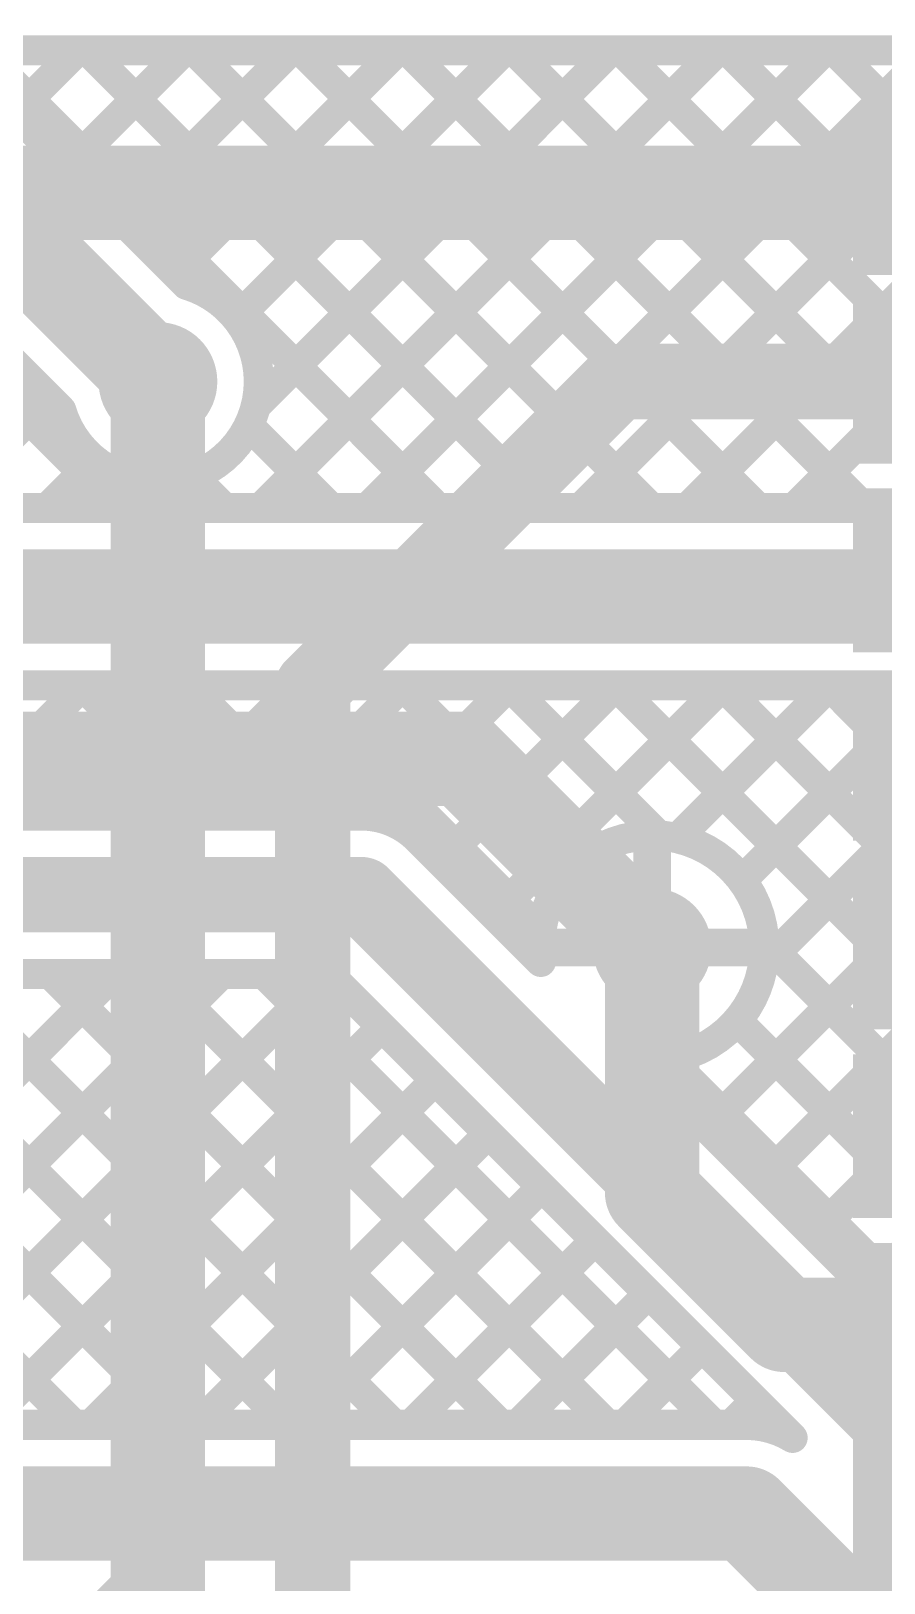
# Model space of a CAD drawing. Header units: millimetres. Extents: x 9.08 to 12.48, y 2.73 to 6.
# Drawn here: x 11.2294 to 11.4555, y 4.8676 to 5.2789 of the extents above; entities that cross this region are included whole.
import ezdxf

# ---------------------------------------------------------------- set-up
doc = ezdxf.new("R2010")
doc.units = ezdxf.units.MM
doc.header["$MEASUREMENT"] = 0
for name, color, linetype in [('BottomLayer', 5, 'Continuous'), ('MultiLayer', 9, 'Continuous'), ('TopLayer', 1, 'Continuous'), ('TopPaste', 8, 'Continuous'), ('TopSolder', 216, 'Continuous'), ('ViaHoleLayer', 16, 'Continuous')]:
    doc.layers.add(name, color=color, linetype=linetype)

# ---------------------------------------------------------------- blocks, each defined once
blk = doc.blocks.new('ESP32_WROOM_32__16MB__46')
at = {"layer": 'TopLayer'}
for points in [[(0.29528, 0.32697), (0.37402, 0.32697), (0.29528, 0.3624), (0.37402, 0.3624)], [(0.29528, 0.27697), (0.37402, 0.27697), (0.29528, 0.3124), (0.37402, 0.3124)], [(0.29528, 0.22697), (0.37402, 0.22697), (0.29528, 0.2624), (0.37402, 0.2624)], [(0.29528, 0.17697), (0.37402, 0.17697), (0.29528, 0.2124), (0.37402, 0.2124)], [(0.29528, 0.12697), (0.37402, 0.12697), (0.29528, 0.1624), (0.37402, 0.1624)], [(0.29528, 0.07697), (0.37402, 0.07697), (0.29528, 0.1124), (0.37402, 0.1124)], [(0.29528, 0.02697), (0.37402, 0.02697), (0.29528, 0.0624), (0.37402, 0.0624)], [(0.29528, -0.02303), (0.37402, -0.02303), (0.29528, 0.0124), (0.37402, 0.0124)]]:
    blk.add_solid(points, dxfattribs=at)
at = {"layer": 'TopPaste'}
for points in [[(0.29528, 0.32697), (0.37402, 0.32697), (0.29528, 0.3624), (0.37402, 0.3624)], [(0.29528, 0.27697), (0.37402, 0.27697), (0.29528, 0.3124), (0.37402, 0.3124)], [(0.29528, 0.22697), (0.37402, 0.22697), (0.29528, 0.2624), (0.37402, 0.2624)], [(0.29528, 0.17697), (0.37402, 0.17697), (0.29528, 0.2124), (0.37402, 0.2124)], [(0.29528, 0.12697), (0.37402, 0.12697), (0.29528, 0.1624), (0.37402, 0.1624)], [(0.29528, 0.07697), (0.37402, 0.07697), (0.29528, 0.1124), (0.37402, 0.1124)], [(0.29528, 0.02697), (0.37402, 0.02697), (0.29528, 0.0624), (0.37402, 0.0624)], [(0.29528, -0.02303), (0.37402, -0.02303), (0.29528, 0.0124), (0.37402, 0.0124)]]:
    blk.add_solid(points, dxfattribs=at)
at = {"layer": 'TopSolder'}
for points in [[(0.29128, 0.32297), (0.37802, 0.32297), (0.29128, 0.3664), (0.37802, 0.3664)], [(0.29128, 0.27297), (0.37802, 0.27297), (0.29128, 0.3164), (0.37802, 0.3164)], [(0.29128, 0.22297), (0.37802, 0.22297), (0.29128, 0.2664), (0.37802, 0.2664)], [(0.29128, 0.17297), (0.37802, 0.17297), (0.29128, 0.2164), (0.37802, 0.2164)], [(0.29128, 0.12297), (0.37802, 0.12297), (0.29128, 0.1664), (0.37802, 0.1664)], [(0.29128, 0.07297), (0.37802, 0.07297), (0.29128, 0.1164), (0.37802, 0.1164)], [(0.29128, 0.02297), (0.37802, 0.02297), (0.29128, 0.0664), (0.37802, 0.0664)], [(0.29128, -0.02703), (0.37802, -0.02703), (0.29128, 0.0164), (0.37802, 0.0164)]]:
    blk.add_solid(points, dxfattribs=at)

msp = doc.modelspace()

# ---------------------------------------------------------------- linework, layer by layer
at = {"layer": 'BottomLayer'}
for points, const_width in [([(11.43161, 5.1525), (11.78811, 5.509)], 0.008), ([(10.797, 5.27378), (11.527, 5.27378)], 0.008), ([(11.21595, 5.27378), (11.33723, 5.1525)], 0.008), ([(11.22511, 5.25713), (11.24177, 5.27378)], 0.008), ([(11.23925, 5.24298), (11.27005, 5.27378)], 0.008), ([(11.24423, 5.27378), (11.36552, 5.1525)], 0.008), ([(11.25339, 5.22884), (11.29833, 5.27378)], 0.008), ([(11.26753, 5.2147), (11.32662, 5.27378)], 0.008), ([(11.27252, 5.27378), (11.3938, 5.1525)], 0.008), ([(11.28386, 5.20274), (11.3549, 5.27378)], 0.008), ([(11.28896, 5.17956), (11.38319, 5.27378)], 0.008), ([(11.29019, 5.1525), (11.41147, 5.27378)], 0.008), ([(11.3008, 5.27378), (11.42208, 5.1525)], 0.008), ([(11.31847, 5.1525), (11.43976, 5.27378)], 0.008), ([(11.32908, 5.27378), (11.45037, 5.1525)], 0.008), ([(11.34676, 5.1525), (11.46804, 5.27378)], 0.008), ([(11.35737, 5.27378), (11.47865, 5.1525)], 0.008), ([(11.37504, 5.1525), (11.49632, 5.27378)], 0.008), ([(11.38565, 5.27378), (11.50694, 5.1525)], 0.008), ([(11.40332, 5.1525), (11.52461, 5.27378)], 0.008), ([(11.41394, 5.27378), (11.53522, 5.1525)], 0.008), ([(11.44222, 5.27378), (11.56351, 5.1525)], 0.008), ([(11.22163, 5.2606), (11.27058, 5.21165)], 0.008), ([(11.205, 5.244), (11.263, 5.186)], 0.025), ([(11.18438, 5.2205), (11.25238, 5.1525)], 0.008), ([(11.19527, 5.2205), (11.23735, 5.17842)], 0.008), ([(11.20533, 5.1525), (11.2343, 5.18147)], 0.008), ([(11.28708, 5.17436), (11.30895, 5.1525)], 0.008), ([(11.23362, 5.1525), (11.24626, 5.16514)], 0.008), ([(11.2619, 5.1525), (11.26944, 5.16004)], 0.008), ([(11.27226, 5.16091), (11.28066, 5.1525)], 0.008), ([(11.038, 5.1525), (11.85122, 5.1525)], 0.008), ([(10.924, 5.129), (11.864, 5.129)], 0.025), ([(11.13947, 5.1055), (11.54769, 5.1055)], 0.008), ([(11.20869, 5.071), (11.24319, 5.1055)], 0.008), ([(11.21453, 5.1055), (11.24903, 5.071)], 0.008), ([(11.23697, 5.071), (11.27147, 5.1055)], 0.008), ([(11.24281, 5.1055), (11.27731, 5.071)], 0.008), ([(11.26526, 5.071), (11.29976, 5.1055)], 0.008), ([(11.27109, 5.1055), (11.30559, 5.071)], 0.008), ([(11.29354, 5.071), (11.32804, 5.1055)], 0.008), ([(11.29938, 5.1055), (11.36457, 5.04031)], 0.008), ([(11.32137, 5.07054), (11.35632, 5.1055)], 0.008), ([(11.32766, 5.1055), (11.37461, 5.05856)], 0.008), ([(11.3379, 5.0588), (11.38461, 5.1055)], 0.008), ([(11.35205, 5.04465), (11.41289, 5.1055)], 0.008), ([(11.35595, 5.1055), (11.39575, 5.0657)], 0.008), ([(11.38423, 5.1055), (11.53974, 4.94999)], 0.008), ([(11.40067, 5.06499), (11.44118, 5.1055)], 0.008), ([(11.40067, 5.06499), (11.44118, 5.1055)], 0.008), ([(11.40861, 4.98808), (11.52603, 5.1055)], 0.008), ([(11.41252, 5.1055), (11.55456, 4.96346)], 0.008), ([(11.4178, 5.05384), (11.46946, 5.1055)], 0.008), ([(11.42334, 5.0311), (11.49775, 5.1055)], 0.008), ([(11.4408, 5.1055), (11.87821, 4.66809)], 0.008), ([(11.117, 5.086), (11.344, 5.086)], 0.025), ([(11.344, 5.086), (11.394, 5.036)], 0.025), ([(11.42276, 4.97394), (11.5397, 5.09089)], 0.008), ([(11.14269, 5.071), (11.317, 5.071)], 0.008), ([(11.4369, 4.9598), (11.54569, 5.06859)], 0.008), ([(11.33188, 5.06481), (11.3645, 5.0322)], 0.008), ([(11.394, 5.036), (11.394, 5.06175)], 0.01), ([(10.839, 5.05), (11.317, 5.05)], 0.02), ([(11.317, 5.05), (11.718, 4.649)], 0.02), ([(11.36825, 5.036), (11.394, 5.036)], 0.01), ([(11.394, 5.036), (11.41975, 5.036)], 0.01), ([(11.394, 5.01025), (11.394, 5.036)], 0.01), ([(11.4237, 5.03775), (11.54012, 4.92132)], 0.008), ([(11.45104, 4.94566), (11.53933, 5.03395)], 0.008), ([(10.839, 5.029), (11.3083, 5.029)], 0.008), ([(11.12132, 5.029), (11.24082, 4.9095)], 0.008), ([(11.13204, 4.9095), (11.25154, 5.029)], 0.008), ([(11.1496, 5.029), (11.2691, 4.9095)], 0.008), ([(11.16032, 4.9095), (11.27982, 5.029)], 0.008), ([(11.17789, 5.029), (11.29739, 4.9095)], 0.008), ([(11.18861, 4.9095), (11.30811, 5.029)], 0.008), ([(11.20617, 5.029), (11.32567, 4.9095)], 0.008), ([(11.23446, 5.029), (11.35396, 4.9095)], 0.008), ([(11.26274, 5.029), (11.38224, 4.9095)], 0.008), ([(11.29103, 5.029), (11.41053, 4.9095)], 0.008), ([(11.3083, 5.029), (11.43124, 4.90606)], 0.008), ([(11.21689, 4.9095), (11.32235, 5.01495)], 0.008), ([(11.41656, 5.01661), (11.76316, 4.67)], 0.008), ([(11.3902, 5.0065), (11.7267, 4.67)], 0.008), ([(11.39447, 5.00223), (11.3989, 5.00666)], 0.008), ([(11.39831, 5.00657), (11.73488, 4.67)], 0.008), ([(11.24518, 4.9095), (11.33649, 5.00081)], 0.008), ([(11.24518, 4.9095), (11.33649, 5.00081)], 0.008), ([(11.27346, 4.9095), (11.35063, 4.98667)], 0.008), ([(11.30175, 4.9095), (11.36477, 4.97253)], 0.008), ([(11.33003, 4.9095), (11.37892, 4.95839)], 0.008), ([(11.35831, 4.9095), (11.39306, 4.94424)], 0.008), ([(11.3866, 4.9095), (11.4072, 4.9301)], 0.008), ([(11.41488, 4.9095), (11.42134, 4.91596)], 0.008), ([(10.89278, 4.9095), (11.419, 4.9095)], 0.008), ([(10.88, 4.886), (11.419, 4.886)], 0.025), ([(11.419, 4.886), (11.516, 4.789)], 0.025)]:
    msp.add_lwpolyline(points, dxfattribs=dict(at, const_width=const_width))
for points, const_width in [([(11.23977, 5.27378, 1), (11.24377, 5.27378, 1)], 0.004), ([(11.24223, 5.27378, 1), (11.24623, 5.27378, 1)], 0.004), ([(11.26805, 5.27378, 1), (11.27205, 5.27378, 1)], 0.004), ([(11.27052, 5.27378, 1), (11.27452, 5.27378, 1)], 0.004), ([(11.29633, 5.27378, 1), (11.30033, 5.27378, 1)], 0.004), ([(11.2988, 5.27378, 1), (11.3028, 5.27378, 1)], 0.004), ([(11.32462, 5.27378, 1), (11.32862, 5.27378, 1)], 0.004), ([(11.32708, 5.27378, 1), (11.33108, 5.27378, 1)], 0.004), ([(11.3529, 5.27378, 1), (11.3569, 5.27378, 1)], 0.004), ([(11.35537, 5.27378, 1), (11.35937, 5.27378, 1)], 0.004), ([(11.38119, 5.27378, 1), (11.38519, 5.27378, 1)], 0.004), ([(11.38365, 5.27378, 1), (11.38765, 5.27378, 1)], 0.004), ([(11.40947, 5.27378, 1), (11.41347, 5.27378, 1)], 0.004), ([(11.41194, 5.27378, 1), (11.41594, 5.27378, 1)], 0.004), ([(11.43776, 5.27378, 1), (11.44176, 5.27378, 1)], 0.004), ([(11.44022, 5.27378, 1), (11.44422, 5.27378, 1)], 0.004), ([(11.23725, 5.24298, 1), (11.24125, 5.24298, 1)], 0.004), ([(11.25139, 5.22884, 1), (11.25539, 5.22884, 1)], 0.004), ([(11.26553, 5.2147, 1), (11.26953, 5.2147, 1)], 0.004), ([(11.26858, 5.21165, 1), (11.27258, 5.21165, 1)], 0.004), ([(11.26858, 5.21165, 1), (11.27258, 5.21165, 1)], 0.004), ([(11.28186, 5.20274, 1), (11.28586, 5.20274, 1)], 0.004), ([(11.25513, 5.186, 1), (11.27087, 5.186, 1)], 0.01575), ([(11.25675, 5.186, 1), (11.26925, 5.186, 1)], 0.0125), ([(11.28775, 5.186, 1), (11.29175, 5.186, 1)], 0.004), ([(11.28775, 5.186, 1), (11.29175, 5.186, 1)], 0.004), ([(11.2323, 5.18147, 1), (11.2363, 5.18147, 1)], 0.004), ([(11.23535, 5.17842, 1), (11.23935, 5.17842, 1)], 0.004), ([(11.23535, 5.17842, 1), (11.23935, 5.17842, 1)], 0.004), ([(11.28696, 5.17956, 1), (11.29096, 5.17956, 1)], 0.004), ([(11.28508, 5.17436, 1), (11.28908, 5.17436, 1)], 0.004), ([(11.24426, 5.16514, 1), (11.24826, 5.16514, 1)], 0.004), ([(11.26744, 5.16004, 1), (11.27144, 5.16004, 1)], 0.004), ([(11.27026, 5.16091, 1), (11.27426, 5.16091, 1)], 0.004), ([(11.23162, 5.1525, 1), (11.23562, 5.1525, 1)], 0.004), ([(11.25038, 5.1525, 1), (11.25438, 5.1525, 1)], 0.004), ([(11.2599, 5.1525, 1), (11.2639, 5.1525, 1)], 0.004), ([(11.27866, 5.1525, 1), (11.28266, 5.1525, 1)], 0.004), ([(11.28819, 5.1525, 1), (11.29219, 5.1525, 1)], 0.004), ([(11.30695, 5.1525, 1), (11.31095, 5.1525, 1)], 0.004), ([(11.31647, 5.1525, 1), (11.32047, 5.1525, 1)], 0.004), ([(11.33523, 5.1525, 1), (11.33923, 5.1525, 1)], 0.004), ([(11.34476, 5.1525, 1), (11.34876, 5.1525, 1)], 0.004), ([(11.36352, 5.1525, 1), (11.36752, 5.1525, 1)], 0.004), ([(11.37304, 5.1525, 1), (11.37704, 5.1525, 1)], 0.004), ([(11.3918, 5.1525, 1), (11.3958, 5.1525, 1)], 0.004), ([(11.40132, 5.1525, 1), (11.40532, 5.1525, 1)], 0.004), ([(11.42008, 5.1525, 1), (11.42408, 5.1525, 1)], 0.004), ([(11.42961, 5.1525, 1), (11.43361, 5.1525, 1)], 0.004), ([(11.44837, 5.1525, 1), (11.45237, 5.1525, 1)], 0.004), ([(11.24081, 5.1055, 1), (11.24481, 5.1055, 1)], 0.004), ([(11.24119, 5.1055, 1), (11.24519, 5.1055, 1)], 0.004), ([(11.26909, 5.1055, 1), (11.27309, 5.1055, 1)], 0.004), ([(11.26947, 5.1055, 1), (11.27347, 5.1055, 1)], 0.004), ([(11.29738, 5.1055, 1), (11.30138, 5.1055, 1)], 0.004), ([(11.29776, 5.1055, 1), (11.30176, 5.1055, 1)], 0.004), ([(11.32566, 5.1055, 1), (11.32966, 5.1055, 1)], 0.004), ([(11.32604, 5.1055, 1), (11.33004, 5.1055, 1)], 0.004), ([(11.35395, 5.1055, 1), (11.35795, 5.1055, 1)], 0.004), ([(11.35432, 5.1055, 1), (11.35832, 5.1055, 1)], 0.004), ([(11.38223, 5.1055, 1), (11.38623, 5.1055, 1)], 0.004), ([(11.38261, 5.1055, 1), (11.38661, 5.1055, 1)], 0.004), ([(11.41052, 5.1055, 1), (11.41452, 5.1055, 1)], 0.004), ([(11.41089, 5.1055, 1), (11.41489, 5.1055, 1)], 0.004), ([(11.4388, 5.1055, 1), (11.4428, 5.1055, 1)], 0.004), ([(11.43918, 5.1055, 1), (11.44318, 5.1055, 1)], 0.004), ([(11.43918, 5.1055, 1), (11.44318, 5.1055, 1)], 0.004), ([(11.33775, 5.086, 1), (11.35025, 5.086, 1)], 0.0125), ([(11.33775, 5.086, 1), (11.35025, 5.086, 1)], 0.0125), ([(11.23497, 5.071, 1), (11.23897, 5.071, 1)], 0.004), ([(11.24703, 5.071, 1), (11.25103, 5.071, 1)], 0.004), ([(11.26326, 5.071, 1), (11.26726, 5.071, 1)], 0.004), ([(11.27531, 5.071, 1), (11.27931, 5.071, 1)], 0.004), ([(11.29154, 5.071, 1), (11.29554, 5.071, 1)], 0.004), ([(11.30359, 5.071, 1), (11.30759, 5.071, 1)], 0.004), ([(11.315, 5.071, 1), (11.319, 5.071, 1)], 0.004), ([(11.315, 5.071, 1), (11.319, 5.071, 1)], 0.004), ([(11.315, 5.071, 1), (11.319, 5.071, 1)], 0.004), ([(11.31937, 5.07054, 1), (11.32337, 5.07054, 1)], 0.004), ([(11.32985, 5.06485, 1), (11.33385, 5.06485, 1)], 0.004), ([(11.32988, 5.06481, 1), (11.33388, 5.06481, 1)], 0.004), ([(11.32988, 5.06481, 1), (11.33388, 5.06481, 1)], 0.004), ([(11.39375, 5.0657, 1), (11.39775, 5.0657, 1)], 0.004), ([(11.39867, 5.06499, 1), (11.40267, 5.06499, 1)], 0.004), ([(11.39867, 5.06499, 1), (11.40267, 5.06499, 1)], 0.004), ([(11.3915, 5.06175, 1), (11.3965, 5.06175, 1)], 0.005), ([(11.312, 5.05, 1), (11.322, 5.05, 1)], 0.01), ([(11.312, 5.05, 1), (11.322, 5.05, 1)], 0.01), ([(11.3359, 5.0588, 1), (11.3399, 5.0588, 1)], 0.004), ([(11.37261, 5.05856, 1), (11.37661, 5.05856, 1)], 0.004), ([(11.4158, 5.05384, 1), (11.4198, 5.05384, 1)], 0.004), ([(11.38613, 5.036, 1), (11.40187, 5.036, 1)], 0.01575), ([(11.35005, 5.04465, 1), (11.35405, 5.04465, 1)], 0.004), ([(11.38775, 5.036, 1), (11.40025, 5.036, 1)], 0.0125), ([(11.36257, 5.04031, 1), (11.36657, 5.04031, 1)], 0.004), ([(11.36575, 5.036, 1), (11.37075, 5.036, 1)], 0.005), ([(11.3915, 5.036, 1), (11.3965, 5.036, 1)], 0.005), ([(11.3915, 5.036, 1), (11.3965, 5.036, 1)], 0.005), ([(11.3915, 5.036, 1), (11.3965, 5.036, 1)], 0.005), ([(11.3915, 5.036, 1), (11.3965, 5.036, 1)], 0.005), ([(11.41725, 5.036, 1), (11.42225, 5.036, 1)], 0.005), ([(11.4217, 5.03775, 1), (11.4257, 5.03775, 1)], 0.004), ([(11.42175, 5.036, 1), (11.42575, 5.036, 1)], 0.004), ([(11.42175, 5.036, 1), (11.42575, 5.036, 1)], 0.004), ([(11.3625, 5.0322, 1), (11.3665, 5.0322, 1)], 0.004), ([(11.3625, 5.0322, 1), (11.3665, 5.0322, 1)], 0.004), ([(11.42134, 5.0311, 1), (11.42534, 5.0311, 1)], 0.004), ([(11.23246, 5.029, 1), (11.23646, 5.029, 1)], 0.004), ([(11.24954, 5.029, 1), (11.25354, 5.029, 1)], 0.004), ([(11.26074, 5.029, 1), (11.26474, 5.029, 1)], 0.004), ([(11.27782, 5.029, 1), (11.28182, 5.029, 1)], 0.004), ([(11.28903, 5.029, 1), (11.29303, 5.029, 1)], 0.004), ([(11.30611, 5.029, 1), (11.31011, 5.029, 1)], 0.004), ([(11.3063, 5.029, 1), (11.3103, 5.029, 1)], 0.004), ([(11.3063, 5.029, 1), (11.3103, 5.029, 1)], 0.004), ([(11.32035, 5.01495, 1), (11.32435, 5.01495, 1)], 0.004), ([(11.41456, 5.01661, 1), (11.41856, 5.01661, 1)], 0.004), ([(11.3915, 5.01025, 1), (11.3965, 5.01025, 1)], 0.005), ([(11.3882, 5.0065, 1), (11.3922, 5.0065, 1)], 0.004), ([(11.3882, 5.0065, 1), (11.3922, 5.0065, 1)], 0.004), ([(11.39631, 5.00657, 1), (11.40031, 5.00657, 1)], 0.004), ([(11.3969, 5.00666, 1), (11.4009, 5.00666, 1)], 0.004), ([(11.39247, 5.00223, 1), (11.39647, 5.00223, 1)], 0.004), ([(11.33449, 5.00081, 1), (11.33849, 5.00081, 1)], 0.004), ([(11.33449, 5.00081, 1), (11.33849, 5.00081, 1)], 0.004), ([(11.34863, 4.98667, 1), (11.35263, 4.98667, 1)], 0.004), ([(11.40661, 4.98808, 1), (11.41061, 4.98808, 1)], 0.004), ([(11.42076, 4.97394, 1), (11.42476, 4.97394, 1)], 0.004), ([(11.36277, 4.97253, 1), (11.36677, 4.97253, 1)], 0.004), ([(11.37692, 4.95839, 1), (11.38092, 4.95839, 1)], 0.004), ([(11.4349, 4.9598, 1), (11.4389, 4.9598, 1)], 0.004), ([(11.39106, 4.94424, 1), (11.39506, 4.94424, 1)], 0.004), ([(11.44904, 4.94566, 1), (11.45304, 4.94566, 1)], 0.004), ([(11.4052, 4.9301, 1), (11.4092, 4.9301, 1)], 0.004), ([(11.41934, 4.91596, 1), (11.42334, 4.91596, 1)], 0.004), ([(11.23882, 4.9095, 1), (11.24282, 4.9095, 1)], 0.004), ([(11.24318, 4.9095, 1), (11.24718, 4.9095, 1)], 0.004), ([(11.24318, 4.9095, 1), (11.24718, 4.9095, 1)], 0.004), ([(11.2671, 4.9095, 1), (11.2711, 4.9095, 1)], 0.004), ([(11.27146, 4.9095, 1), (11.27546, 4.9095, 1)], 0.004), ([(11.29539, 4.9095, 1), (11.29939, 4.9095, 1)], 0.004), ([(11.29975, 4.9095, 1), (11.30375, 4.9095, 1)], 0.004), ([(11.32367, 4.9095, 1), (11.32767, 4.9095, 1)], 0.004), ([(11.32803, 4.9095, 1), (11.33203, 4.9095, 1)], 0.004), ([(11.35196, 4.9095, 1), (11.35596, 4.9095, 1)], 0.004), ([(11.35631, 4.9095, 1), (11.36031, 4.9095, 1)], 0.004), ([(11.38024, 4.9095, 1), (11.38424, 4.9095, 1)], 0.004), ([(11.3846, 4.9095, 1), (11.3886, 4.9095, 1)], 0.004), ([(11.40853, 4.9095, 1), (11.41253, 4.9095, 1)], 0.004), ([(11.41288, 4.9095, 1), (11.41688, 4.9095, 1)], 0.004), ([(11.417, 4.9095, 1), (11.421, 4.9095, 1)], 0.004), ([(11.417, 4.9095, 1), (11.421, 4.9095, 1)], 0.004), ([(11.417, 4.9095, 1), (11.421, 4.9095, 1)], 0.004), ([(11.42924, 4.90606, 1), (11.43324, 4.90606, 1)], 0.004), ([(11.42924, 4.90606, 1), (11.43324, 4.90606, 1)], 0.004), ([(11.42924, 4.90606, 1), (11.43324, 4.90606, 1)], 0.004), ([(11.41275, 4.886, 1), (11.42525, 4.886, 1)], 0.0125), ([(11.41275, 4.886, 1), (11.42525, 4.886, 1)], 0.0125)]:
    msp.add_lwpolyline(points, format="xyb", close=True, dxfattribs=dict(at, const_width=const_width))
at = {"layer": 'BottomLayer', "const_width": 0.008}
for points in [[(11.27058, 5.21165, -0.332317), (11.28975, 5.186)], [(11.28975, 5.186, -0.865693), (11.23735, 5.17842)], [(11.317, 5.071, -0.199534), (11.33188, 5.06481)], [(11.317, 5.071, -0.198912), (11.33185, 5.06485)], [(11.3645, 5.0322, -1.066129), (11.42375, 5.036)], [(11.42375, 5.036, -0.452215), (11.3902, 5.0065)], [(11.419, 4.9095, -0.137854), (11.43124, 4.90606)], [(11.419, 4.9095, -0.137854), (11.43124, 4.90606)]]:
    msp.add_lwpolyline(points, format="xyb", dxfattribs=at)
at = {"layer": 'MultiLayer', "const_width": 0.01575}
for points in [[(11.25513, 5.186, 1), (11.27087, 5.186, 1)], [(11.38613, 5.036, 1), (11.40187, 5.036, 1)]]:
    msp.add_lwpolyline(points, format="xyb", close=True, dxfattribs=at)
at = {"layer": 'TopLayer'}
for points, const_width in [([(11.169, 5.236), (11.49065, 5.236)], 0.025), ([(11.263, 4.864), (11.263, 5.186)], 0.025), ([(11.304, 5.105), (11.385, 5.186)], 0.02), ([(11.385, 5.186), (11.49065, 5.186)], 0.02), ([(11.304, 4.844), (11.304, 5.105)], 0.02), ([(11.394, 4.971), (11.394, 5.036)], 0.025), ([(11.394, 4.971), (11.429, 4.936)], 0.025), ([(11.429, 4.936), (11.49065, 4.936)], 0.025), ([(10.98631, 4.58731), (11.263, 4.864)], 0.025)]:
    msp.add_lwpolyline(points, dxfattribs=dict(at, const_width=const_width))
for points, const_width in [([(11.25513, 5.186, 1), (11.27087, 5.186, 1)], 0.01575), ([(11.25675, 5.186, 1), (11.26925, 5.186, 1)], 0.0125), ([(11.38, 5.186, 1), (11.39, 5.186, 1)], 0.01), ([(11.38, 5.186, 1), (11.39, 5.186, 1)], 0.01), ([(11.299, 5.105, 1), (11.309, 5.105, 1)], 0.01), ([(11.299, 5.105, 1), (11.309, 5.105, 1)], 0.01), ([(11.38613, 5.036, 1), (11.40187, 5.036, 1)], 0.01575), ([(11.38775, 5.036, 1), (11.40025, 5.036, 1)], 0.0125), ([(11.38775, 4.971, 1), (11.40025, 4.971, 1)], 0.0125), ([(11.38775, 4.971, 1), (11.40025, 4.971, 1)], 0.0125), ([(11.42275, 4.936, 1), (11.43525, 4.936, 1)], 0.0125), ([(11.42275, 4.936, 1), (11.43525, 4.936, 1)], 0.0125), ([(11.25675, 4.864, 1), (11.26925, 4.864, 1)], 0.0125), ([(11.25675, 4.864, 1), (11.26925, 4.864, 1)], 0.0125)]:
    msp.add_lwpolyline(points, format="xyb", close=True, dxfattribs=dict(at, const_width=const_width))
at = {"layer": 'ViaHoleLayer', "const_width": 0.00787}
for points in [[(11.25906, 5.186, 1), (11.26694, 5.186, 1)], [(11.39006, 5.036, 1), (11.39794, 5.036, 1)]]:
    msp.add_lwpolyline(points, format="xyb", close=True, dxfattribs=at)

# ---------------------------------------------------------------- block references
at = {"rotation": 360}
msp.add_blockref('ESP32_WROOM_32__16MB__46', (11.156, 4.89131), dxfattribs=at)

doc.saveas('drawing.dxf')
